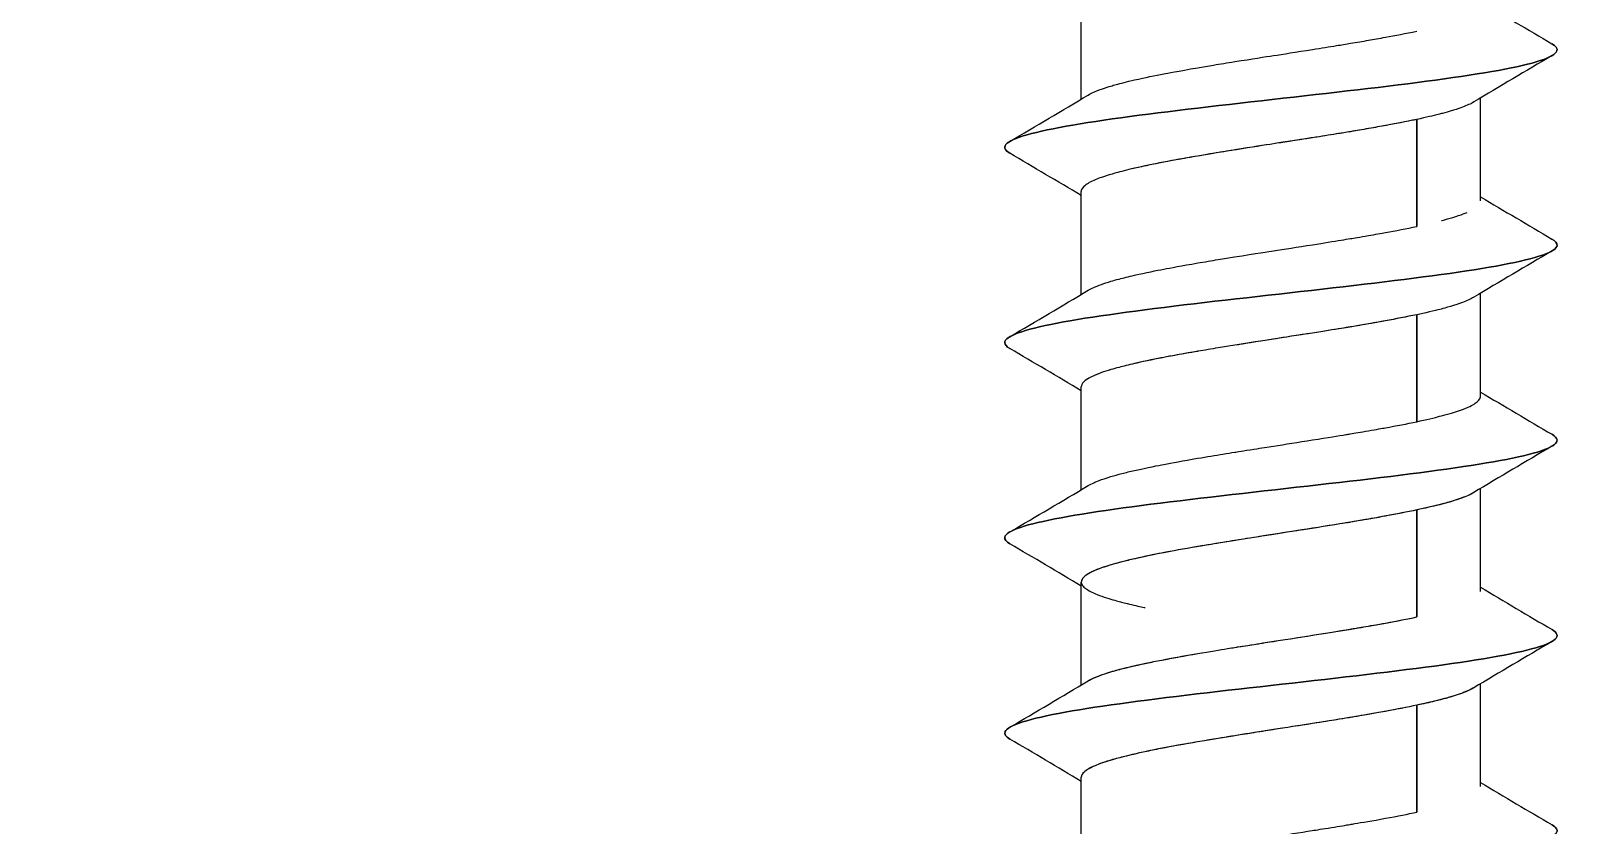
# Model space of a CAD drawing. Header units: inches. Extents: x 10 to 190, y 5 to 37.
# Drawn here: x 102.558 to 103.443, y 8.792 to 9.243 of the extents above; entities that cross this region are included whole.
import ezdxf
from ezdxf import colors
from ezdxf.entities.mleader import LeaderData, LeaderLine
from ezdxf.math import Vec2, Vec3

# ---------------------------------------------------------------- set-up
doc = ezdxf.new("R2010")
doc.units = ezdxf.units.IN
doc.header["$MEASUREMENT"] = 0
doc.styles.add('Tahoma', font='tahoma.ttf')

msp = doc.modelspace()

# ---------------------------------------------------------------- linework, layer by layer
at = {"color": 0, "linetype": 'Continuous', "lineweight": 0, "extrusion": (-1, 6.12323e-17, 0)}
for p, q in [((103.15456, 9.2047), (103.15456, 9.26319)), ((103.19087, 9.21693), (103.19087, 9.21693)), ((103.19087, 9.21693), (103.19087, 9.21693)), ((103.38156, 9.14691), (103.38156, 9.20539)), ((103.34525, 9.13236), (103.34525, 9.19316)), ((103.34525, 9.19316), (103.34525, 9.13236)), ((103.15456, 9.0937), (103.15456, 9.15219)), ((103.19087, 9.10593), (103.19087, 9.10593)), ((103.19087, 9.10593), (103.19087, 9.10593)), ((103.38156, 9.03591), (103.38156, 9.09439)), ((103.34525, 9.02135), (103.34525, 9.08216)), ((103.34525, 9.08216), (103.34525, 9.02135)), ((103.15456, 8.98271), (103.15456, 9.04118)), ((103.38156, 8.92491), (103.38156, 8.98339)), ((103.34525, 8.91035), (103.34525, 8.97117)), ((103.34525, 8.97117), (103.34525, 8.91035)), ((103.15456, 8.87171), (103.15456, 8.93018)), ((103.19087, 8.88394), (103.19087, 8.88394)), ((103.19087, 8.88394), (103.19087, 8.88394)), ((103.38156, 8.81391), (103.38156, 8.8724)), ((103.34525, 8.79935), (103.34525, 8.86017)), ((103.34525, 8.86017), (103.34525, 8.79935)), ((103.15456, 8.75995), (103.15456, 8.81919))]:
    msp.add_line(p, q, dxfattribs=at)
msp.add_circle((101.83282, 12.95665), 6.76088)
at = {"color": 0, "linetype": 'Continuous', "lineweight": 0}
for points in [[(103.38156, 9.2602), (103.39506, 9.25214), (103.4086, 9.24415), (103.42215, 9.23618)], [(103.42218, 9.22943), (103.40733, 9.22069), (103.39248, 9.21192), (103.37769, 9.20308)], [(103.11397, 9.18067), (103.12883, 9.18941), (103.14367, 9.19818), (103.15846, 9.20703)], [(103.15846, 9.20703), (103.15846, 9.20703), (103.15846, 9.20703), (103.15846, 9.20703)], [(103.15456, 9.14989), (103.14105, 9.15795), (103.1275, 9.16595), (103.11394, 9.17393)], [(103.38156, 9.1492), (103.39506, 9.14114), (103.40861, 9.13315), (103.42216, 9.12517)], [(103.42217, 9.11843), (103.40732, 9.10969), (103.39247, 9.10092), (103.37768, 9.09207)], [(103.11396, 9.06967), (103.12881, 9.07841), (103.14365, 9.08718), (103.15845, 9.09602)], [(103.15845, 9.09602), (103.15845, 9.09602), (103.15845, 9.09602), (103.15845, 9.09603)], [(103.15456, 9.03889), (103.14106, 9.04695), (103.12751, 9.05495), (103.11396, 9.06293)], [(103.38156, 9.0382), (103.39507, 9.03014), (103.40861, 9.02214), (103.42217, 9.01417)], [(103.42216, 9.00742), (103.4073, 8.99869), (103.39246, 8.98992), (103.37767, 8.98107)], [(103.11394, 8.95867), (103.1288, 8.96741), (103.14364, 8.97617), (103.15844, 8.98502)], [(103.15844, 8.98502), (103.15844, 8.98502), (103.15844, 8.98502), (103.15844, 8.98502)], [(103.15456, 8.92789), (103.14106, 8.93595), (103.12752, 8.94395), (103.11397, 8.95192)], [(103.38156, 8.92721), (103.39507, 8.91914), (103.40862, 8.91114), (103.42218, 8.90317)], [(103.38156, 8.92491), (103.38156, 8.92491), (103.38156, 8.92491), (103.38156, 8.92491)], [(103.42215, 8.89642), (103.40729, 8.88768), (103.39245, 8.87891), (103.37766, 8.87006)], [(103.11394, 8.84767), (103.12879, 8.85641), (103.14364, 8.86517), (103.15843, 8.87402)], [(103.15456, 8.8169), (103.14106, 8.82495), (103.12753, 8.83295), (103.11398, 8.84092)], [(103.38156, 8.81621), (103.39507, 8.80815), (103.40863, 8.80014), (103.42219, 8.79217)]]:
    msp.add_open_spline(points, degree=3, dxfattribs=at)
for points, knots in [([(103.15846, 9.20703), (103.1594, 9.2076), (103.16049, 9.20814), (103.16167, 9.20867), (103.16267, 9.20912), (103.16406, 9.2097), (103.16604, 9.21041), (103.16841, 9.21126), (103.17035, 9.21184), (103.17139, 9.21215), (103.17223, 9.2124), (103.17323, 9.21269), (103.17442, 9.21302), (103.17695, 9.21372), (103.18032, 9.21458), (103.18489, 9.21562), (103.19086, 9.21698), (103.19661, 9.21813), (103.20151, 9.21907), (103.20336, 9.21942), (103.2093, 9.22059), (103.22075, 9.22256), (103.22358, 9.22305), (103.22658, 9.22356), (103.22975, 9.22408), (103.23353, 9.2247), (103.23755, 9.22535), (103.2418, 9.22603), (103.25176, 9.22761), (103.25923, 9.22876), (103.26381, 9.22947), (103.269, 9.23028), (103.2765, 9.23145), (103.28607, 9.23297), (103.29103, 9.23375), (103.29553, 9.23448), (103.2996, 9.23514), (103.30246, 9.2356), (103.3051, 9.23603), (103.30752, 9.23643), (103.31123, 9.23704), (103.31465, 9.23762), (103.31781, 9.23816), (103.32073, 9.23866), (103.32401, 9.23924), (103.32758, 9.23989), (103.33298, 9.24087), (103.33904, 9.24203), (103.34525, 9.24336)], [0.3443405, 0.3443405, 0.3443405, 0.3443405, 0.375, 0.375, 0.375, 0.40625, 0.40625, 0.40625, 0.4375, 0.4375, 0.4375, 0.4575375, 0.4575375, 0.4575375, 0.5, 0.5, 0.5, 0.5625, 0.5625, 0.5625, 0.625, 0.625, 0.625, 0.6534866, 0.6534866, 0.6534866, 0.6875, 0.6875, 0.6875, 0.75, 0.75, 0.75, 0.8125, 0.8125, 0.8125, 0.8491694, 0.8491694, 0.8491694, 0.875, 0.875, 0.875, 0.90625, 0.90625, 0.90625, 0.9375, 0.9375, 0.9375, 1, 1, 1, 1]), ([(103.11394, 9.17393), (103.11229, 9.1749), (103.11133, 9.17588), (103.11028, 9.18054), (103.12003, 9.18422), (103.15705, 9.19159), (103.18423, 9.19528), (103.2459, 9.20265), (103.28022, 9.20634), (103.34315, 9.21371), (103.37159, 9.21739), (103.41193, 9.22476), (103.42372, 9.22845), (103.4254, 9.23348), (103.42444, 9.23483), (103.42215, 9.23618)], [0.25851394, 0.25851394, 0.25851394, 0.25851394, 0.25950767, 0.25950767, 0.26326651, 0.26326651, 0.26702535, 0.26702535, 0.2707842, 0.2707842, 0.27454304, 0.27454304, 0.27830189, 0.27830189, 0.2796758, 0.2796758, 0.2796758, 0.2796758]), ([(103.42215, 9.23618), (103.42444, 9.23483), (103.4254, 9.23348), (103.42372, 9.22845), (103.41193, 9.22476), (103.37159, 9.21739), (103.34315, 9.21371), (103.28022, 9.20634), (103.2459, 9.20265), (103.18423, 9.19528), (103.15705, 9.19159), (103.12003, 9.18422), (103.11028, 9.18054), (103.11133, 9.17588), (103.11229, 9.1749), (103.11394, 9.17393)], [-0.2796758, -0.2796758, -0.2796758, -0.2796758, -0.27830189, -0.27830189, -0.27454304, -0.27454304, -0.2707842, -0.2707842, -0.26702535, -0.26702535, -0.26326651, -0.26326651, -0.25950767, -0.25950767, -0.25851394, -0.25851394, -0.25851394, -0.25851394]), ([(103.37769, 9.20308), (103.37598, 9.20205), (103.37377, 9.20106), (103.37121, 9.2001), (103.37012, 9.19969), (103.3685, 9.19911), (103.36608, 9.19836), (103.36352, 9.19756), (103.36137, 9.19698), (103.35996, 9.19661), (103.35929, 9.19643), (103.35847, 9.19621), (103.35749, 9.19596), (103.3548, 9.19529), (103.3509, 9.19435), (103.34525, 9.19316)], [0.8210069, 0.8210069, 0.8210069, 0.8210069, 0.875, 0.875, 0.875, 0.90625, 0.90625, 0.90625, 0.9375, 0.9375, 0.9375, 0.954172, 0.954172, 0.954172, 1, 1, 1, 1]), ([(103.34525, 9.19316), (103.33901, 9.19184), (103.33292, 9.19069), (103.32748, 9.18969), (103.32476, 9.18919), (103.32154, 9.18862), (103.31776, 9.18796), (103.3144, 9.18737), (103.31098, 9.18679), (103.30752, 9.18621), (103.3052, 9.18582), (103.30257, 9.18539), (103.2996, 9.18491), (103.29565, 9.18427), (103.29112, 9.18355), (103.28598, 9.18274), (103.27645, 9.18125), (103.26897, 9.1801), (103.26375, 9.17929), (103.25919, 9.17858), (103.25174, 9.17742), (103.24176, 9.17581), (103.23753, 9.17513), (103.23352, 9.17448), (103.22975, 9.17385), (103.22656, 9.17332), (103.22353, 9.17282), (103.22067, 9.17233), (103.20935, 9.1704), (103.20342, 9.16926), (103.20152, 9.16889), (103.19661, 9.16795), (103.19082, 9.16679), (103.18482, 9.1654), (103.18029, 9.16436), (103.17694, 9.16349), (103.17442, 9.1628), (103.17323, 9.16247), (103.17223, 9.16218), (103.17139, 9.16193), (103.17035, 9.16162), (103.1684, 9.16105), (103.166, 9.1602), (103.16403, 9.1595), (103.16265, 9.15893), (103.16164, 9.15848), (103.15925, 9.15741), (103.15724, 9.15625), (103.15598, 9.155), (103.1547, 9.15373), (103.15452, 9.15279), (103.15456, 9.15219)], [0, 0, 0, 0, 0.0625, 0.0625, 0.0625, 0.09375, 0.09375, 0.09375, 0.125, 0.125, 0.125, 0.1518353, 0.1518353, 0.1518353, 0.1875, 0.1875, 0.1875, 0.25, 0.25, 0.25, 0.3125, 0.3125, 0.3125, 0.3463783, 0.3463783, 0.3463783, 0.375, 0.375, 0.375, 0.4375, 0.4375, 0.4375, 0.5, 0.5, 0.5, 0.542455, 0.542455, 0.542455, 0.5625, 0.5625, 0.5625, 0.59375, 0.59375, 0.59375, 0.625, 0.625, 0.625, 0.6875, 0.6875, 0.6875, 0.7291232, 0.7291232, 0.7291232, 0.7291232]), ([(103.34525, 9.19316), (103.33739, 9.1915), (103.32521, 9.18919), (103.30955, 9.18655), (103.30172, 9.18523), (103.29451, 9.18408), (103.28534, 9.18264), (103.27618, 9.18121), (103.2687, 9.18006), (103.2638, 9.1793), (103.2589, 9.17853), (103.25147, 9.17737), (103.24272, 9.17597), (103.23397, 9.17456), (103.2269, 9.1734), (103.2192, 9.17208), (103.20409, 9.16949), (103.19252, 9.16722), (103.18342, 9.16508)], [0, 0, 0, 0, 0.125, 0.125, 0.125, 0.1875, 0.1875, 0.1875, 0.25, 0.25, 0.25, 0.3125, 0.3125, 0.3125, 0.375, 0.375, 0.375, 0.497558, 0.497558, 0.497558, 0.497558]), ([(103.35933, 9.13567), (103.35934, 9.13567), (103.35935, 9.13567), (103.35936, 9.13568), (103.36008, 9.13586), (103.36459, 9.13701), (103.36909, 9.13854), (103.37095, 9.13917), (103.37254, 9.13977), (103.37386, 9.14034)], [0.06155038, 0.06155038, 0.06155038, 0.06155038, 0.0625, 0.0625, 0.0625, 0.125, 0.125, 0.125, 0.15096023, 0.15096023, 0.15096023, 0.15096023]), ([(103.11396, 9.06293), (103.11205, 9.06405), (103.11107, 9.06517), (103.11104, 9.06997), (103.12159, 9.07366), (103.15992, 9.08103), (103.18761, 9.08471), (103.2498, 9.09208), (103.28414, 9.09577), (103.3466, 9.10314), (103.37457, 9.10683), (103.41363, 9.1142), (103.42462, 9.11788), (103.42519, 9.12277), (103.4242, 9.12397), (103.42216, 9.12517)], [0.2207772, 0.2207772, 0.2207772, 0.2207772, 0.22191922, 0.22191922, 0.22567807, 0.22567807, 0.22943691, 0.22943691, 0.23319575, 0.23319575, 0.2369546, 0.2369546, 0.24071344, 0.24071344, 0.2419384, 0.2419384, 0.2419384, 0.2419384]), ([(103.42216, 9.12517), (103.4242, 9.12397), (103.42519, 9.12277), (103.42462, 9.11788), (103.41363, 9.1142), (103.37457, 9.10683), (103.3466, 9.10314), (103.28414, 9.09577), (103.2498, 9.09208), (103.18761, 9.08471), (103.15992, 9.08103), (103.12159, 9.07366), (103.11104, 9.06997), (103.11107, 9.06517), (103.11205, 9.06405), (103.11396, 9.06293)], [-0.2419384, -0.2419384, -0.2419384, -0.2419384, -0.24071344, -0.24071344, -0.2369546, -0.2369546, -0.23319575, -0.23319575, -0.22943691, -0.22943691, -0.22567807, -0.22567807, -0.22191922, -0.22191922, -0.2207772, -0.2207772, -0.2207772, -0.2207772]), ([(103.15845, 9.09602), (103.15942, 9.09661), (103.16051, 9.09715), (103.16163, 9.09765), (103.16275, 9.09816), (103.16417, 9.09874), (103.16603, 9.09941), (103.16767, 9.09999), (103.16946, 9.10057), (103.17139, 9.10115), (103.17269, 9.10154), (103.17422, 9.10198), (103.17603, 9.10246), (103.17842, 9.10309), (103.18131, 9.10381), (103.18482, 9.10461), (103.1914, 9.10611), (103.19729, 9.10726), (103.2015, 9.10807), (103.20521, 9.10878), (103.21138, 9.10994), (103.22073, 9.11156), (103.22468, 9.11224), (103.22858, 9.11289), (103.23238, 9.11351), (103.23557, 9.11404), (103.23869, 9.11454), (103.24173, 9.11502), (103.25399, 9.11697), (103.26155, 9.11812), (103.26384, 9.11848), (103.26987, 9.11942), (103.27732, 9.12057), (103.28597, 9.12195), (103.29259, 9.123), (103.298, 9.12387), (103.30226, 9.12457), (103.30428, 9.1249), (103.30604, 9.12519), (103.30755, 9.12544), (103.30941, 9.12575), (103.31288, 9.12632), (103.31775, 9.12716), (103.32183, 9.12786), (103.32505, 9.12843), (103.32752, 9.12888), (103.33339, 9.12995), (103.3394, 9.13111), (103.34525, 9.13236)], [0.3433021, 0.3433021, 0.3433021, 0.3433021, 0.375, 0.375, 0.375, 0.40625, 0.40625, 0.40625, 0.4375, 0.4375, 0.4375, 0.4643785, 0.4643785, 0.4643785, 0.5, 0.5, 0.5, 0.5625, 0.5625, 0.5625, 0.625, 0.625, 0.625, 0.6589784, 0.6589784, 0.6589784, 0.6875, 0.6875, 0.6875, 0.75, 0.75, 0.75, 0.8125, 0.8125, 0.8125, 0.8549372, 0.8549372, 0.8549372, 0.875, 0.875, 0.875, 0.90625, 0.90625, 0.90625, 0.9375, 0.9375, 0.9375, 1, 1, 1, 1]), ([(103.37768, 9.09207), (103.37605, 9.0911), (103.3739, 9.09011), (103.37123, 9.08911), (103.37069, 9.08891), (103.36919, 9.08832), (103.36608, 9.08736), (103.36375, 9.08663), (103.36166, 9.08606), (103.36003, 9.08562), (103.35981, 9.08556), (103.35952, 9.08549), (103.35918, 9.0854), (103.35712, 9.08486), (103.35293, 9.08378), (103.34525, 9.08216)], [0.821688, 0.821688, 0.821688, 0.821688, 0.875, 0.875, 0.875, 0.90625, 0.90625, 0.90625, 0.9375, 0.9375, 0.9375, 0.9465102, 0.9465102, 0.9465102, 1, 1, 1, 1]), ([(103.34525, 9.08216), (103.33942, 9.08093), (103.33343, 9.07978), (103.32759, 9.07871), (103.32511, 9.07826), (103.32188, 9.07767), (103.31779, 9.07696), (103.31288, 9.0761), (103.30939, 9.07552), (103.30754, 9.07521), (103.30602, 9.07496), (103.30427, 9.07467), (103.30226, 9.07434), (103.29802, 9.07365), (103.29264, 9.07279), (103.28607, 9.07176), (103.27735, 9.0704), (103.26987, 9.06924), (103.26383, 9.0683), (103.2615, 9.06794), (103.25396, 9.06677), (103.24177, 9.06481), (103.23872, 9.06432), (103.23558, 9.06381), (103.23238, 9.06329), (103.22859, 9.06266), (103.2247, 9.06202), (103.22077, 9.06135), (103.21138, 9.05975), (103.2052, 9.0586), (103.2015, 9.05789), (103.19728, 9.05708), (103.19143, 9.05592), (103.18489, 9.05442), (103.18144, 9.05362), (103.17852, 9.05289), (103.17603, 9.05223), (103.17428, 9.05176), (103.17275, 9.05133), (103.17139, 9.05093), (103.16934, 9.05033), (103.16758, 9.04975), (103.16605, 9.04922), (103.16462, 9.04871), (103.16311, 9.04814), (103.16166, 9.04749), (103.15944, 9.0465), (103.15734, 9.04534), (103.15599, 9.04401), (103.15478, 9.04281), (103.15456, 9.04187), (103.15456, 9.04118)], [0, 0, 0, 0, 0.0625, 0.0625, 0.0625, 0.09375, 0.09375, 0.09375, 0.125, 0.125, 0.125, 0.1450576, 0.1450576, 0.1450576, 0.1875, 0.1875, 0.1875, 0.25, 0.25, 0.25, 0.3125, 0.3125, 0.3125, 0.3411117, 0.3411117, 0.3411117, 0.375, 0.375, 0.375, 0.4375, 0.4375, 0.4375, 0.5, 0.5, 0.5, 0.5367286, 0.5367286, 0.5367286, 0.5625, 0.5625, 0.5625, 0.59375, 0.59375, 0.59375, 0.625, 0.625, 0.625, 0.6875, 0.6875, 0.6875, 0.7328947, 0.7328947, 0.7328947, 0.7328947]), ([(103.34525, 9.08216), (103.3393, 9.08091), (103.3333, 9.07976), (103.32727, 9.07865), (103.32124, 9.07755), (103.31448, 9.07638), (103.30926, 9.0755), (103.30403, 9.07462), (103.29697, 9.07347), (103.28707, 9.07192), (103.27716, 9.07036), (103.26967, 9.06921), (103.2653, 9.06853), (103.26093, 9.06785), (103.25347, 9.06669), (103.24428, 9.06521), (103.2439, 9.06515), (103.24353, 9.06509), (103.24315, 9.06503)], [0, 0, 0, 0, 0.0625, 0.0625, 0.0625, 0.125, 0.125, 0.125, 0.1875, 0.1875, 0.1875, 0.25, 0.25, 0.25, 0.3125, 0.3125, 0.3125, 0.3150861, 0.3150861, 0.3150861, 0.3150861]), ([(103.22083, 9.06136), (103.2208, 9.06135), (103.22076, 9.06135), (103.22073, 9.06134), (103.20615, 9.05886), (103.19411, 9.05656), (103.1842, 9.05426)], [0.3747084, 0.3747084, 0.3747084, 0.3747084, 0.375, 0.375, 0.375, 0.4994209, 0.4994209, 0.4994209, 0.4994209]), ([(103.17122, 9.05088), (103.17118, 9.05087), (103.17114, 9.05086), (103.1711, 9.05084), (103.16754, 9.04978), (103.16431, 9.04864), (103.16211, 9.04768), (103.1599, 9.04673), (103.15754, 9.04557), (103.15594, 9.04396), (103.15483, 9.04284), (103.15452, 9.04193), (103.15456, 9.04118)], [0.5617735, 0.5617735, 0.5617735, 0.5617735, 0.5625, 0.5625, 0.5625, 0.625, 0.625, 0.625, 0.6875, 0.6875, 0.6875, 0.7308377, 0.7308377, 0.7308377, 0.7308377]), ([(103.34525, 9.02135), (103.35068, 9.02251), (103.3555, 9.02367), (103.3583, 9.0244), (103.36109, 9.02512), (103.36553, 9.02627), (103.37016, 9.02791), (103.37479, 9.02955), (103.37692, 9.0307), (103.37854, 9.03181), (103.38016, 9.03291), (103.38109, 9.03408), (103.3814, 9.03496), (103.3815, 9.03524), (103.38157, 9.03556), (103.38156, 9.03591)], [0, 0, 0, 0, 0.0625, 0.0625, 0.0625, 0.125, 0.125, 0.125, 0.1875, 0.1875, 0.1875, 0.25, 0.25, 0.25, 0.2704448, 0.2704448, 0.2704448, 0.2704448]), ([(103.15844, 8.98502), (103.15947, 8.98565), (103.1606, 8.98619), (103.16165, 8.98667), (103.16294, 8.98724), (103.16555, 8.9884), (103.17138, 8.99015), (103.17333, 8.99073), (103.17543, 8.99131), (103.17768, 8.99189), (103.17993, 8.99247), (103.18232, 8.99304), (103.18484, 8.99362), (103.19245, 8.99535), (103.19853, 8.9965), (103.20152, 8.99707), (103.20612, 8.99795), (103.21238, 8.99911), (103.22069, 9.00054), (103.22599, 9.00146), (103.23082, 9.00226), (103.23504, 9.00295), (103.23749, 9.00335), (103.23975, 9.00371), (103.24178, 9.00403), (103.24296, 9.00422), (103.24656, 9.00479), (103.25269, 9.00575), (103.25698, 9.00642), (103.26069, 9.00699), (103.26375, 9.00747), (103.2704, 9.0085), (103.27788, 9.00966), (103.28601, 9.01095), (103.29481, 9.01235), (103.30104, 9.01337), (103.30491, 9.014), (103.30594, 9.01417), (103.3068, 9.01432), (103.3075, 9.01443), (103.30996, 9.01484), (103.31344, 9.01542), (103.31778, 9.01616), (103.32248, 9.01697), (103.32565, 9.01754), (103.3275, 9.01788), (103.33375, 9.01902), (103.33972, 9.02017), (103.34525, 9.02135)], [0.3416968, 0.3416968, 0.3416968, 0.3416968, 0.375, 0.375, 0.375, 0.4375, 0.4375, 0.4375, 0.4687768, 0.4687768, 0.4687768, 0.5, 0.5, 0.5, 0.5625, 0.5625, 0.5625, 0.625, 0.625, 0.625, 0.664489, 0.664489, 0.664489, 0.6875, 0.6875, 0.6875, 0.71875, 0.71875, 0.71875, 0.75, 0.75, 0.75, 0.8125, 0.8125, 0.8125, 0.8618717, 0.8618717, 0.8618717, 0.875, 0.875, 0.875, 0.90625, 0.90625, 0.90625, 0.9375, 0.9375, 0.9375, 1, 1, 1, 1]), ([(103.11397, 8.95192), (103.11182, 8.95319), (103.11084, 8.95445), (103.11189, 8.9594), (103.12323, 8.96309), (103.16286, 8.97046), (103.19104, 8.97415), (103.25372, 8.98152), (103.28805, 8.9852), (103.35001, 8.99257), (103.37748, 8.99626), (103.41524, 9.00363), (103.42543, 9.00732), (103.42494, 9.01206), (103.42397, 9.01311), (103.42217, 9.01417)], [0.18304002, 0.18304002, 0.18304002, 0.18304002, 0.18433078, 0.18433078, 0.18808962, 0.18808962, 0.19184847, 0.19184847, 0.19560731, 0.19560731, 0.19936616, 0.19936616, 0.203125, 0.203125, 0.2042014, 0.2042014, 0.2042014, 0.2042014]), ([(103.42217, 9.01417), (103.42397, 9.01311), (103.42494, 9.01206), (103.42543, 9.00732), (103.41524, 9.00363), (103.37748, 8.99626), (103.35001, 8.99257), (103.28805, 8.9852), (103.25372, 8.98152), (103.19104, 8.97415), (103.16286, 8.97046), (103.12323, 8.96309), (103.11189, 8.9594), (103.11084, 8.95445), (103.11182, 8.95319), (103.11397, 8.95192)], [-0.2042014, -0.2042014, -0.2042014, -0.2042014, -0.203125, -0.203125, -0.19936616, -0.19936616, -0.19560731, -0.19560731, -0.19184847, -0.19184847, -0.18808962, -0.18808962, -0.18433078, -0.18433078, -0.18304002, -0.18304002, -0.18304002, -0.18304002]), ([(103.37767, 8.98107), (103.37632, 8.98023), (103.37432, 8.97923), (103.37061, 8.97788), (103.36585, 8.97614), (103.36135, 8.97498), (103.36065, 8.97479), (103.35994, 8.9746), (103.35607, 8.97345), (103.34525, 8.97117)], [0.826369, 0.826369, 0.826369, 0.826369, 0.875, 0.875, 0.875, 0.9375, 0.9375, 0.9375, 1, 1, 1, 1]), ([(103.37767, 8.98107), (103.37612, 8.98014), (103.37402, 8.97915), (103.37121, 8.9781), (103.36683, 8.97646), (103.36279, 8.97537), (103.36081, 8.97483), (103.36049, 8.97474), (103.36021, 8.97467), (103.36, 8.97461), (103.35836, 8.97418), (103.3561, 8.9736), (103.35301, 8.97288), (103.34896, 8.97194), (103.3462, 8.97137), (103.34525, 8.97117)], [0.8222952, 0.8222952, 0.8222952, 0.8222952, 0.875, 0.875, 0.875, 0.9286913, 0.9286913, 0.9286913, 0.9375, 0.9375, 0.9375, 0.96875, 0.96875, 0.96875, 1, 1, 1, 1]), ([(103.34525, 8.97117), (103.33972, 8.97), (103.33375, 8.96884), (103.32749, 8.96769), (103.32565, 8.96735), (103.32247, 8.96677), (103.31775, 8.96595), (103.31345, 8.9652), (103.31, 8.96462), (103.30755, 8.96421), (103.30684, 8.96409), (103.30596, 8.96395), (103.30491, 8.96378), (103.30102, 8.96314), (103.29478, 8.96213), (103.28596, 8.96075), (103.27788, 8.95948), (103.27044, 8.95833), (103.26381, 8.9573), (103.26072, 8.95681), (103.25699, 8.95623), (103.25265, 8.95554), (103.24655, 8.95458), (103.24295, 8.954), (103.24173, 8.9538), (103.23972, 8.95348), (103.23748, 8.95312), (103.23504, 8.95272), (103.23082, 8.95203), (103.226, 8.95124), (103.2207, 8.95034), (103.21237, 8.94892), (103.2061, 8.94777), (103.2015, 8.94689), (103.19854, 8.94632), (103.19244, 8.94515), (103.18481, 8.94339), (103.1823, 8.94282), (103.17992, 8.94224), (103.17768, 8.94166), (103.17544, 8.94109), (103.17334, 8.94051), (103.1714, 8.93994), (103.16553, 8.9382), (103.16291, 8.93705), (103.16163, 8.93648), (103.15966, 8.9356), (103.15744, 8.93444), (103.15599, 8.933), (103.15507, 8.93209), (103.1547, 8.93129), (103.15459, 8.93061), (103.15453, 8.9302), (103.15456, 8.92984), (103.15464, 8.92952), (103.15469, 8.92933), (103.15477, 8.92876), (103.1556, 8.9278), (103.1562, 8.92713), (103.15694, 8.92655), (103.15766, 8.92607), (103.1592, 8.92504), (103.16149, 8.92388), (103.16491, 8.9226), (103.16861, 8.92121), (103.17218, 8.92019), (103.17452, 8.91955), (103.17516, 8.91937), (103.17571, 8.91922), (103.17616, 8.9191), (103.17769, 8.9187), (103.17993, 8.91813), (103.18311, 8.91738), (103.18657, 8.91658), (103.18927, 8.91601), (103.19087, 8.91567)], [0, 0, 0, 0, 0.0625, 0.0625, 0.0625, 0.09375, 0.09375, 0.09375, 0.125, 0.125, 0.125, 0.138317, 0.138317, 0.138317, 0.1875, 0.1875, 0.1875, 0.25, 0.25, 0.25, 0.28125, 0.28125, 0.28125, 0.3125, 0.3125, 0.3125, 0.335438, 0.335438, 0.335438, 0.375, 0.375, 0.375, 0.4375, 0.4375, 0.4375, 0.5, 0.5, 0.5, 0.531205, 0.531205, 0.531205, 0.5625, 0.5625, 0.5625, 0.625, 0.625, 0.625, 0.6875, 0.6875, 0.6875, 0.726953, 0.726953, 0.726953, 0.75, 0.75, 0.75, 0.78125, 0.78125, 0.78125, 0.8125, 0.8125, 0.8125, 0.875, 0.875, 0.875, 0.924056, 0.924056, 0.924056, 0.9375, 0.9375, 0.9375, 0.96875, 0.96875, 0.96875, 1, 1, 1, 1]), ([(103.34525, 8.97117), (103.33436, 8.96887), (103.32132, 8.96655), (103.31095, 8.96479), (103.30576, 8.9639), (103.29871, 8.96275), (103.28822, 8.9611), (103.27774, 8.95945), (103.27026, 8.9583), (103.26332, 8.95722), (103.25638, 8.95614), (103.24899, 8.95497), (103.24324, 8.95404), (103.23749, 8.95312), (103.23033, 8.95196), (103.22297, 8.95072), (103.20824, 8.94824), (103.19585, 8.94593), (103.18514, 8.94347), (103.17979, 8.94224), (103.17517, 8.94109), (103.17031, 8.93961), (103.16545, 8.93813), (103.16271, 8.93698), (103.16118, 8.93627), (103.15964, 8.93556), (103.1574, 8.9344), (103.15597, 8.93298), (103.15491, 8.93192), (103.15454, 8.931), (103.15456, 8.93018)], [0, 0, 0, 0, 0.125, 0.125, 0.125, 0.1875, 0.1875, 0.1875, 0.25, 0.25, 0.25, 0.3125, 0.3125, 0.3125, 0.375, 0.375, 0.375, 0.5, 0.5, 0.5, 0.5625, 0.5625, 0.5625, 0.625, 0.625, 0.625, 0.6875, 0.6875, 0.6875, 0.7341287, 0.7341287, 0.7341287, 0.7341287]), ([(103.15843, 8.87402), (103.15956, 8.87471), (103.16074, 8.87526), (103.16165, 8.87566), (103.16346, 8.87647), (103.16633, 8.87763), (103.17139, 8.87915), (103.17403, 8.87994), (103.17675, 8.88066), (103.1794, 8.88132), (103.18127, 8.88179), (103.18311, 8.88223), (103.18488, 8.88263), (103.18755, 8.88324), (103.19023, 8.88381), (103.19284, 8.88435), (103.19527, 8.88485), (103.19813, 8.88542), (103.2015, 8.88607), (103.20666, 8.88706), (103.21303, 8.88822), (103.22077, 8.88956), (103.22773, 8.89076), (103.23349, 8.8917), (103.23771, 8.89238), (103.23926, 8.89263), (103.24061, 8.89285), (103.24174, 8.89303), (103.24406, 8.8934), (103.24771, 8.89398), (103.25276, 8.89476), (103.2575, 8.8955), (103.26121, 8.89608), (103.26384, 8.89648), (103.27093, 8.89758), (103.27839, 8.89874), (103.28604, 8.89995), (103.29929, 8.90206), (103.3062, 8.90322), (103.30753, 8.90344), (103.3083, 8.90356), (103.31082, 8.90398), (103.31515, 8.90471), (103.3184, 8.90527), (103.32262, 8.90599), (103.32759, 8.9069), (103.33416, 8.90809), (103.34005, 8.90924), (103.34525, 8.91035)], [0.3393971, 0.3393971, 0.3393971, 0.3393971, 0.375, 0.375, 0.375, 0.4375, 0.4375, 0.4375, 0.47412, 0.47412, 0.47412, 0.5, 0.5, 0.5, 0.53125, 0.53125, 0.53125, 0.5625, 0.5625, 0.5625, 0.625, 0.625, 0.625, 0.6706974, 0.6706974, 0.6706974, 0.6875, 0.6875, 0.6875, 0.71875, 0.71875, 0.71875, 0.75, 0.75, 0.75, 0.8125, 0.8125, 0.8125, 0.8748086, 0.8748086, 0.8748086, 0.9106309, 0.9106309, 0.9106309, 0.9375, 0.9375, 0.9375, 1, 1, 1, 1]), ([(103.24262, 8.89317), (103.24285, 8.8932), (103.24308, 8.89324), (103.24331, 8.89328), (103.24901, 8.89418), (103.2564, 8.89534), (103.26275, 8.89632), (103.2691, 8.8973), (103.27661, 8.89845), (103.28821, 8.9003), (103.29981, 8.90214), (103.30674, 8.90331), (103.308, 8.90352), (103.30926, 8.90373), (103.31633, 8.90488), (103.32537, 8.9065), (103.3344, 8.90812), (103.34017, 8.90927), (103.34525, 8.91035)], [0.6850074, 0.6850074, 0.6850074, 0.6850074, 0.6875, 0.6875, 0.6875, 0.75, 0.75, 0.75, 0.8125, 0.8125, 0.8125, 0.875, 0.875, 0.875, 0.9375, 0.9375, 0.9375, 1, 1, 1, 1]), ([(103.11398, 8.84092), (103.11158, 8.84233), (103.11064, 8.84374), (103.11283, 8.84884), (103.12497, 8.85252), (103.16586, 8.8599), (103.19452, 8.86358), (103.25764, 8.87095), (103.29195, 8.87464), (103.35337, 8.88201), (103.38032, 8.88569), (103.41676, 8.89307), (103.42614, 8.89675), (103.42467, 8.90135), (103.42373, 8.90226), (103.42218, 8.90317)], [0.14530247, 0.14530247, 0.14530247, 0.14530247, 0.14674233, 0.14674233, 0.15050118, 0.15050118, 0.15426002, 0.15426002, 0.15801887, 0.15801887, 0.16177771, 0.16177771, 0.16553656, 0.16553656, 0.16646489, 0.16646489, 0.16646489, 0.16646489]), ([(103.42218, 8.90317), (103.42373, 8.90226), (103.42467, 8.90135), (103.42614, 8.89675), (103.41676, 8.89307), (103.38032, 8.88569), (103.35337, 8.88201), (103.29195, 8.87464), (103.25764, 8.87095), (103.19452, 8.86358), (103.16586, 8.8599), (103.12497, 8.85252), (103.11283, 8.84884), (103.11064, 8.84374), (103.11158, 8.84233), (103.11398, 8.84092)], [-0.16646489, -0.16646489, -0.16646489, -0.16646489, -0.16553656, -0.16553656, -0.16177771, -0.16177771, -0.15801887, -0.15801887, -0.15426002, -0.15426002, -0.15050118, -0.15050118, -0.14674233, -0.14674233, -0.14530247, -0.14530247, -0.14530247, -0.14530247]), ([(103.15843, 8.87402), (103.1596, 8.87472), (103.16084, 8.87531), (103.16186, 8.87576), (103.16357, 8.87651), (103.16649, 8.87767), (103.17118, 8.87908), (103.17586, 8.88049), (103.18047, 8.88165), (103.18664, 8.88302), (103.19856, 8.88567), (103.21115, 8.88792), (103.22312, 8.88996)], [0.3379392, 0.3379392, 0.3379392, 0.3379392, 0.375, 0.375, 0.375, 0.4375, 0.4375, 0.4375, 0.5, 0.5, 0.5, 0.6208762, 0.6208762, 0.6208762, 0.6208762]), ([(103.37805, 8.8703), (103.37593, 8.86893), (103.37291, 8.86767), (103.36951, 8.86648), (103.36652, 8.86543), (103.36253, 8.86427), (103.35905, 8.86337), (103.35556, 8.86246), (103.35069, 8.86131), (103.34525, 8.86017)], [0.8039518, 0.8039518, 0.8039518, 0.8039518, 0.875, 0.875, 0.875, 0.9375, 0.9375, 0.9375, 1, 1, 1, 1]), ([(103.37766, 8.87006), (103.37621, 8.8692), (103.37417, 8.86821), (103.37123, 8.8671), (103.36802, 8.8659), (103.36483, 8.86495), (103.36239, 8.86427), (103.36148, 8.86401), (103.36068, 8.86379), (103.35999, 8.86361), (103.3586, 8.86324), (103.35638, 8.86267), (103.35305, 8.86189), (103.34986, 8.86115), (103.34718, 8.86058), (103.34525, 8.86017)], [0.8228833, 0.8228833, 0.8228833, 0.8228833, 0.875, 0.875, 0.875, 0.9206056, 0.9206056, 0.9206056, 0.9375, 0.9375, 0.9375, 0.96875, 0.96875, 0.96875, 1, 1, 1, 1]), ([(103.34525, 8.86017), (103.33993, 8.85904), (103.33414, 8.85789), (103.32477, 8.85619), (103.3154, 8.8545), (103.3083, 8.85333), (103.30701, 8.85312), (103.30573, 8.85291), (103.29877, 8.85176), (103.28851, 8.85015), (103.27825, 8.84854), (103.27073, 8.84738), (103.26355, 8.84625), (103.25637, 8.84513), (103.24903, 8.84397), (103.24386, 8.84314), (103.2387, 8.84231), (103.23152, 8.84116), (103.2246, 8.84), (103.21076, 8.83769), (103.19801, 8.83537), (103.18634, 8.83274), (103.18051, 8.83142), (103.17586, 8.83027), (103.17105, 8.82884), (103.16624, 8.8274), (103.16338, 8.82626), (103.16167, 8.82549), (103.15996, 8.82473), (103.15766, 8.82357), (103.15616, 8.82216), (103.15501, 8.82108), (103.15451, 8.82015), (103.15456, 8.81919)], [0, 0, 0, 0, 0.0625, 0.0625, 0.0625, 0.125, 0.125, 0.125, 0.1875, 0.1875, 0.1875, 0.25, 0.25, 0.25, 0.3125, 0.3125, 0.3125, 0.375, 0.375, 0.375, 0.5, 0.5, 0.5, 0.5625, 0.5625, 0.5625, 0.625, 0.625, 0.625, 0.6875, 0.6875, 0.6875, 0.7352373, 0.7352373, 0.7352373, 0.7352373]), ([(103.34525, 8.86017), (103.34004, 8.85907), (103.33414, 8.85791), (103.32754, 8.8567), (103.31611, 8.8546), (103.30889, 8.85343), (103.30753, 8.85321), (103.30674, 8.85308), (103.30427, 8.85267), (103.29972, 8.85193), (103.29631, 8.85138), (103.29177, 8.85066), (103.28604, 8.84976), (103.27837, 8.84856), (103.27089, 8.8474), (103.26377, 8.84629), (103.26115, 8.84588), (103.25746, 8.8453), (103.25272, 8.84455), (103.24773, 8.84376), (103.2441, 8.84318), (103.2418, 8.84281), (103.24065, 8.84263), (103.23929, 8.84241), (103.23771, 8.84215), (103.23348, 8.84147), (103.2277, 8.84053), (103.22072, 8.83935), (103.21301, 8.83804), (103.20667, 8.83688), (103.20152, 8.83589), (103.19891, 8.83539), (103.19597, 8.83481), (103.1928, 8.83414), (103.19002, 8.83356), (103.18737, 8.83298), (103.18487, 8.83241), (103.18318, 8.83201), (103.18133, 8.83158), (103.1794, 8.8311), (103.17683, 8.83046), (103.1741, 8.82974), (103.17138, 8.82893), (103.16634, 8.82745), (103.16347, 8.8263), (103.16166, 8.82549), (103.16007, 8.82478), (103.15762, 8.82361), (103.15599, 8.822), (103.1553, 8.82132), (103.15489, 8.82066), (103.15469, 8.82004), (103.1546, 8.81975), (103.15456, 8.81946), (103.15456, 8.81919)], [0, 0, 0, 0, 0.0625, 0.0625, 0.0625, 0.1245645, 0.1245645, 0.1245645, 0.1605407, 0.1605407, 0.1605407, 0.1875, 0.1875, 0.1875, 0.25, 0.25, 0.25, 0.28125, 0.28125, 0.28125, 0.3125, 0.3125, 0.3125, 0.3294389, 0.3294389, 0.3294389, 0.375, 0.375, 0.375, 0.4375, 0.4375, 0.4375, 0.46875, 0.46875, 0.46875, 0.5, 0.5, 0.5, 0.526891, 0.526891, 0.526891, 0.5625, 0.5625, 0.5625, 0.625, 0.625, 0.625, 0.6875, 0.6875, 0.6875, 0.7215099, 0.7215099, 0.7215099, 0.7373822, 0.7373822, 0.7373822, 0.7373822]), ([(103.15911, 8.76268), (103.16016, 8.76336), (103.16115, 8.76381), (103.16158, 8.76402), (103.16366, 8.76503), (103.16667, 8.7663), (103.1713, 8.76781), (103.17514, 8.76906), (103.17864, 8.77002), (103.18116, 8.77068), (103.18273, 8.77109), (103.18393, 8.77139), (103.18467, 8.77157), (103.18882, 8.77258), (103.19423, 8.77377), (103.20136, 8.77514), (103.20198, 8.77526), (103.20774, 8.7764), (103.22053, 8.77855), (103.22464, 8.77925), (103.22863, 8.77991), (103.23244, 8.78053), (103.23438, 8.78084), (103.23641, 8.78117), (103.23854, 8.78151), (103.23921, 8.78162), (103.23983, 8.78172), (103.2404, 8.78181), (103.24257, 8.78216), (103.24401, 8.78239), (103.24471, 8.7825), (103.24694, 8.78285), (103.25006, 8.78335), (103.25411, 8.78398), (103.25868, 8.78469), (103.26188, 8.78518), (103.26368, 8.78546), (103.27123, 8.78663), (103.27868, 8.78779), (103.28589, 8.78893), (103.2881, 8.78928), (103.29177, 8.78986), (103.29679, 8.79067), (103.30149, 8.79144), (103.30503, 8.79202), (103.30749, 8.79243), (103.30821, 8.79255), (103.30909, 8.7927), (103.31013, 8.79287), (103.31395, 8.79351), (103.31993, 8.79451), (103.32746, 8.79588), (103.3345, 8.79715), (103.34037, 8.79831), (103.34525, 8.79935)], [0.3421887, 0.3421887, 0.3421887, 0.3421887, 0.375, 0.375, 0.375, 0.4375, 0.4375, 0.4375, 0.4759842, 0.4759842, 0.4759842, 0.5, 0.5, 0.5, 0.5625, 0.5625, 0.5625, 0.625, 0.625, 0.625, 0.6607143, 0.6607143, 0.6607143, 0.6785714, 0.6785714, 0.6785714, 0.6822968, 0.6822968, 0.6822968, 0.6964286, 0.6964286, 0.6964286, 0.7232143, 0.7232143, 0.7232143, 0.75, 0.75, 0.75, 0.8125, 0.8125, 0.8125, 0.84375, 0.84375, 0.84375, 0.875, 0.875, 0.875, 0.8883651, 0.8883651, 0.8883651, 0.9375, 0.9375, 0.9375, 1, 1, 1, 1]), ([(103.11605, 8.73016), (103.11354, 8.73164), (103.11258, 8.73311), (103.1151, 8.73827), (103.12734, 8.74196), (103.16858, 8.74933), (103.19804, 8.75301), (103.26157, 8.76039), (103.29583, 8.76407), (103.35667, 8.77144), (103.3831, 8.77513), (103.41819, 8.7825), (103.42676, 8.78618), (103.42436, 8.79064), (103.42349, 8.7914), (103.42219, 8.79217)], [0.10764897, 0.10764897, 0.10764897, 0.10764897, 0.10915389, 0.10915389, 0.11291274, 0.11291274, 0.11667158, 0.11667158, 0.12043042, 0.12043042, 0.12418927, 0.12418927, 0.12794811, 0.12794811, 0.12872891, 0.12872891, 0.12872891, 0.12872891]), ([(103.42219, 8.79217), (103.42349, 8.7914), (103.42436, 8.79064), (103.42676, 8.78618), (103.41819, 8.7825), (103.3831, 8.77513), (103.35667, 8.77144), (103.29583, 8.76407), (103.26157, 8.76039), (103.19804, 8.75301), (103.16858, 8.74933), (103.12734, 8.74196), (103.1151, 8.73827), (103.11258, 8.73311), (103.11354, 8.73164), (103.11605, 8.73016)], [-0.12872891, -0.12872891, -0.12872891, -0.12872891, -0.12794811, -0.12794811, -0.12418927, -0.12418927, -0.12043042, -0.12043042, -0.11667158, -0.11667158, -0.11291274, -0.11291274, -0.10915389, -0.10915389, -0.10764897, -0.10764897, -0.10764897, -0.10764897])]:
    msp.add_open_spline(points, degree=3, knots=knots, dxfattribs=at)

# ---------------------------------------------------------------- leaders
ml = msp.add_multileader_mtext('Standard')
ml.set_content('5/16" STAINLESS STEEL LAG BOLT OR STRUCTURAL SCREW WITH 2-1/2" MIN. EMBEDMENT AND FLAT WASHER', color=256, style='Tahoma')
ml.set_leader_properties()
ml.build(insert=Vec2(0, 0))
ml.multileader.update_dxf_attribs({"dogleg_length": 0.36, "arrow_head_size": 0.34375, "scale": 4})
ctx = ml.context
ctx.base_point, ctx.scale, ctx.char_height, ctx.arrow_head_size, ctx.landing_gap_size, ctx.plane_origin = Vec3(111.34022, 9.01151), 4, 0.34375, 0.34375, 0.495, Vec3(104.32748, 12.29702)
notes = []
notes.append((ctx, [(0, (1, 1, 0), (109.36022, 9.01151), (1, 0), 1.98, [(0, [(103.4243, 9.89328)], 0, [])])]))
ctx.mtext.insert, ctx.mtext.width, ctx.mtext.flow_direction = Vec3(111.83522, 9.18651), 7.5774585, 5
for ctx, leaders in notes:
    for number, flags, end, landing, length, lines in leaders:
        leader = LeaderData()
        leader.index, (leader.has_last_leader_line, leader.has_dogleg_vector, leader.attachment_direction) = number, flags
        leader.last_leader_point, leader.dogleg_vector, leader.dogleg_length = Vec3(end), Vec3(landing), length
        for number, points, colour, breaks in lines:
            line = LeaderLine()
            line.index, line.vertices, line.color, line.breaks = number, Vec3.list(points), colors.encode_raw_color(colour), breaks
            leader.lines.append(line)
        ctx.leaders.append(leader)

doc.saveas('drawing.dxf')
